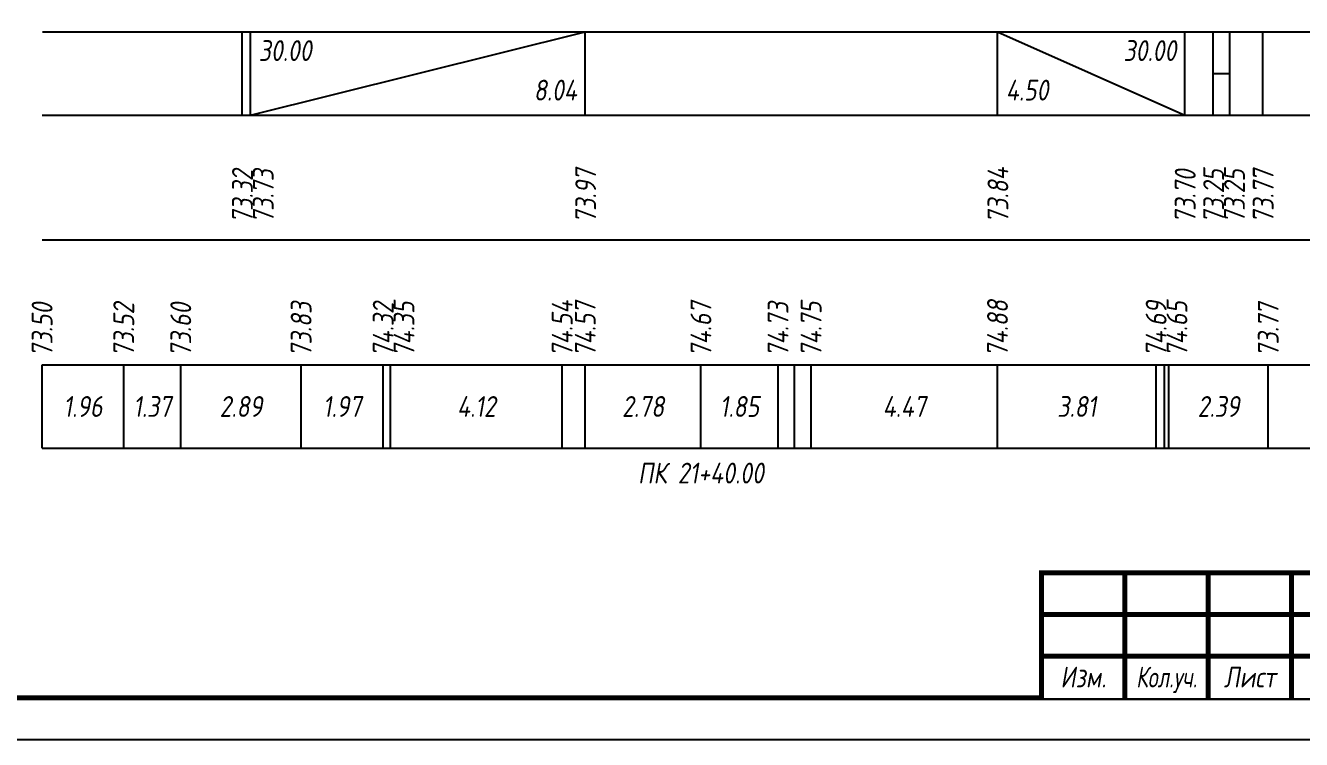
# Model space of a CAD drawing. Extents: x -717 to 1451, y -133302 to 233.
# Drawn here: x 78 to 231.1, y -33220.4 to -33134.7 of the extents above; entities that cross this region are included whole.
import ezdxf
from ezdxf.enums import TextEntityAlignment as Align

# ---------------------------------------------------------------- set-up
doc = ezdxf.new("R2010")
doc.units = 0
for name, color, linetype in [('Зарамочное оформление', 7, 'Continuous'), ('Код_510', 7, 'Continuous'), ('Код_516', 1, 'Continuous'), ('Подписи поперечников', 7, 'Continuous'), ('Таблица', 7, 'Continuous')]:
    doc.layers.add(name, color=color, linetype=linetype)
doc.styles.add('М', font='romand.shx', dxfattribs={"width": 0.8, "oblique": 10, "height": 2.5})

# ---------------------------------------------------------------- blocks, each defined once
blk = doc.blocks.new('Штамп')
at = {"linetype": 'Continuous'}
blk.add_wipeout([(199.95, -411.25), (384.95, -411.25), (384.95, -426.25), (199.95, -426.25)], dxfattribs=at).dxf.layer = 'Зарамочное оформление'
at = {"layer": 'Зарамочное оформление', "linetype": 'Continuous', "lineweight": -3, "const_width": 0.6, "flags": 128}
for points in [[(199.95, -426.25), (199.95, -411.25), (384.95, -411.25)], [(209.95, -411.25), (209.95, -426.25)], [(219.95, -411.25), (219.95, -426.25)], [(229.95, -411.25), (229.95, -426.25)], [(199.95, -416.25), (264.95, -416.25)], [(199.95, -421.25), (264.95, -421.25)]]:
    blk.add_lwpolyline(points, dxfattribs=at)
at = {"layer": 'Зарамочное оформление', "linetype": 'Continuous', "style": 'М', "oblique": 10}
for s, width, p in [('Изм.', 0.8, (204.95, -423.75)), ('Кол.уч.', 0.7, (214.95, -423.75)), ('Лист', 0.8, (224.95, -423.75))]:
    blk.add_text(s, height=2.5, dxfattribs=dict(at, width=width)).set_placement(p, align=Align.MIDDLE_CENTER)
blk = doc.blocks.new('шифр')
blk.add_blockref('Штамп', (0, -32849))

msp = doc.modelspace()

# ---------------------------------------------------------------- linework, layer by layer
at = {"flags": 128}
msp.add_lwpolyline([(-30.054, -33220.421), (389.946, -33220.421), (389.946, -32923.421), (-30.054, -32923.421)], close=True, dxfattribs=at)
at = {"const_width": 0.6, "flags": 128}
msp.add_lwpolyline([(-10.054, -33215.421), (384.946, -33215.421), (384.946, -32928.421), (-10.054, -32928.421)], close=True, dxfattribs=at)
at = {"layer": 'Код_510'}
for p, q in [((79.946, -33185.421), (79.946, -33175.421)), ((89.748, -33185.421), (89.748, -33175.421)), ((96.595, -33185.421), (96.595, -33175.421)), ((111.047, -33185.421), (111.047, -33175.421)), ((120.896, -33185.421), (120.896, -33175.421)), ((121.777, -33185.421), (121.777, -33175.421)), ((142.387, -33185.421), (142.387, -33175.421)), ((145.155, -33185.421), (145.155, -33175.421)), ((159.045, -33185.421), (159.045, -33175.421)), ((168.303, -33185.421), (168.303, -33175.421)), ((170.282, -33185.421), (170.282, -33175.421)), ((172.275, -33185.421), (172.275, -33175.421)), ((194.649, -33185.421), (194.649, -33175.421)), ((213.693, -33185.421), (213.693, -33175.421)), ((214.698, -33185.421), (214.698, -33175.421)), ((215.223, -33185.421), (215.223, -33175.421)), ((227.154, -33185.421), (227.154, -33175.421))]:
    msp.add_line(p, q, dxfattribs=at)
at = {"layer": 'Код_516'}
for p, q in [((103.946, -33145.421), (103.946, -33135.421)), ((104.946, -33145.421), (104.946, -33135.421)), ((104.946, -33145.421), (104.946, -33135.421)), ((104.946, -33145.421), (145.155, -33135.421)), ((145.155, -33145.421), (145.155, -33135.421)), ((194.649, -33145.421), (194.649, -33135.421)), ((194.649, -33135.421), (217.13, -33145.421)), ((217.13, -33145.421), (217.13, -33135.421)), ((220.546, -33145.421), (220.546, -33135.421)), ((222.546, -33145.421), (222.546, -33135.421)), ((226.497, -33145.421), (226.497, -33135.421)), ((220.546, -33140.421), (222.546, -33140.421))]:
    msp.add_line(p, q, dxfattribs=at)
at = {"layer": 'Таблица'}
for p, q in [((80, -33135.421), (251.552, -33135.421)), ((79.946, -33145.421), (251.497, -33145.421)), ((79.946, -33160.421), (251.497, -33160.421)), ((79.946, -33175.421), (251.497, -33175.421)), ((79.946, -33185.421), (251.497, -33185.421))]:
    msp.add_line(p, q, dxfattribs=at)

# ---------------------------------------------------------------- texts
at = {"layer": 'Код_510', "style": 'М', "oblique": 10, "width": 0.8}
for s, p in [('73.50', (79.946, -33174.421)), ('73.52', (89.748, -33174.421)), ('73.60', (96.595, -33174.421)), ('73.83', (111.047, -33174.421)), ('74.32', (120.896, -33174.421)), ('74.35', (123.396, -33174.421)), ('74.54', (142.387, -33174.421)), ('74.57', (145.155, -33174.421)), ('74.67', (159.045, -33174.421)), ('74.73', (168.303, -33174.421)), ('74.75', (172.275, -33174.421)), ('74.88', (194.649, -33174.421)), ('74.69', (213.693, -33174.421)), ('74.65', (216.193, -33174.421)), ('73.77', (227.154, -33174.421))]:
    msp.add_text(s, height=2.5, rotation=90, dxfattribs=at).set_placement(p, align=Align.MIDDLE_LEFT)
for s, p in [('1.96', (84.847, -33180.421)), ('1.37', (93.172, -33180.421)), ('2.89', (103.821, -33180.421)), ('1.97', (115.972, -33180.421)), ('4.12', (132.082, -33180.421)), ('2.78', (152.1, -33180.421)), ('1.85', (163.674, -33180.421)), ('4.47', (183.462, -33180.421)), ('3.81', (204.171, -33180.421)), ('2.39', (221.189, -33180.421))]:
    msp.add_text(s, height=2.5, dxfattribs=at).set_placement(p, align=Align.MIDDLE_CENTER)
at = {"layer": 'Код_516', "style": 'М', "oblique": 10, "width": 0.8}
msp.add_text('30.00', height=2.5, dxfattribs=at).set_placement((105.946, -33136.421), align=Align.TOP_LEFT)
msp.add_text('30.00', height=2.5, dxfattribs=at).set_placement((216.13, -33136.421), align=Align.TOP_RIGHT)
msp.add_text('8.04', height=2.5, dxfattribs=at).set_placement((144.155, -33144.421), align=Align.BOTTOM_RIGHT)
msp.add_text('4.50', height=2.5, dxfattribs=at).set_placement((195.649, -33144.421), align=Align.BOTTOM_LEFT)
for s, p in [('73.32', (104, -33158.371)), ('73.73', (106.5, -33158.371)), ('73.97', (145.209, -33158.371)), ('73.84', (194.703, -33158.371)), ('73.70', (217.184, -33158.371)), ('73.25', (220.6, -33158.371)), ('73.25', (223.1, -33158.371)), ('73.77', (226.552, -33158.371))]:
    msp.add_text(s, height=2.5, rotation=90, dxfattribs=at).set_placement(p, align=Align.MIDDLE_LEFT)
at = {"layer": 'Подписи поперечников', "style": 'М', "oblique": 10, "width": 0.8}
msp.add_text('ПК 21+40.00', height=2.5, dxfattribs=at).set_placement((159.045, -33190.421), align=Align.BOTTOM_CENTER)

# ---------------------------------------------------------------- next in the draw order: block references
msp.add_blockref('шифр', (0, 59.829))

doc.saveas('drawing.dxf')
